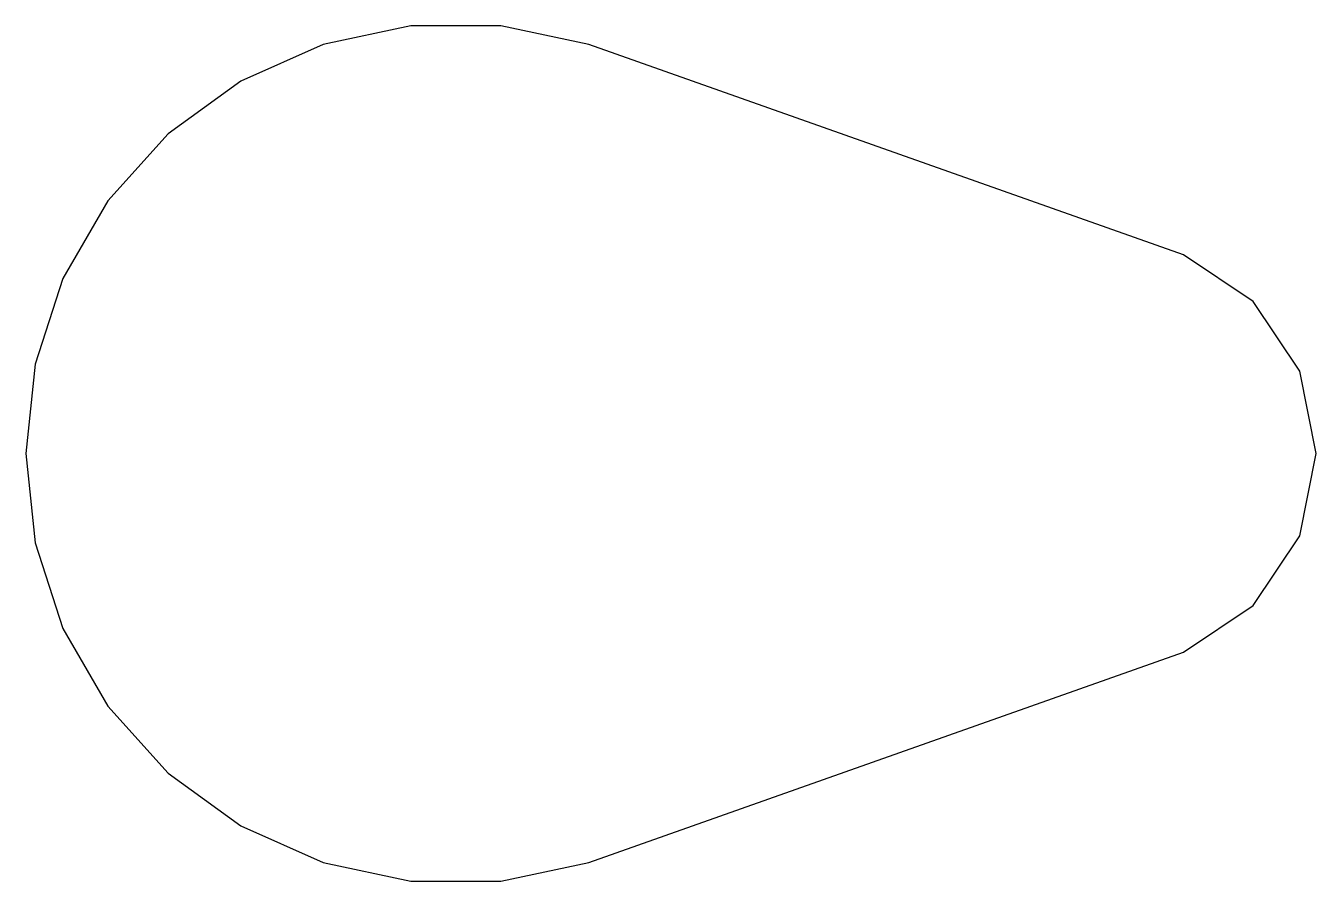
# Model space of a CAD drawing. Header units: metres. Extents: x -10 to 20, y -9.9 to 9.9.
import ezdxf

# ---------------------------------------------------------------- set-up
doc = ezdxf.new("R2010")
doc.units = ezdxf.units.M

msp = doc.modelspace()

# ---------------------------------------------------------------- linework, layer by layer
for p, q in [((-1.04528, 9.94522), (-3.09017, 9.51057)), ((1.04528, 9.94522), (-1.04528, 9.94522)), ((3.09017, 9.51057), (1.04528, 9.94522)), ((-3.09017, 9.51057), (-5, 8.66025)), ((16.9134, 4.6194), (3.09017, 9.51057)), ((-5, 8.66025), (-6.69131, 7.43145)), ((-6.69131, 7.43145), (-8.09017, 5.87785)), ((-8.09017, 5.87785), (-9.13545, 4.06737)), ((18.5355, 3.53553), (16.9134, 4.6194)), ((-9.13545, 4.06737), (-9.78148, 2.07912)), ((19.6194, 1.91342), (18.5355, 3.53553)), ((-9.78148, 2.07912), (-10, 0)), ((20, 0), (19.6194, 1.91342)), ((-10, 0), (-9.78148, -2.07912)), ((19.6194, -1.91342), (20, 0)), ((-9.78148, -2.07912), (-9.13545, -4.06737)), ((18.5355, -3.53553), (19.6194, -1.91342)), ((16.9134, -4.6194), (18.5355, -3.53553)), ((-9.13545, -4.06737), (-8.09017, -5.87785)), ((3.09017, -9.51057), (16.9134, -4.6194)), ((-8.09017, -5.87785), (-6.69131, -7.43145)), ((-6.69131, -7.43145), (-5, -8.66025)), ((-5, -8.66025), (-3.09017, -9.51057)), ((-3.09017, -9.51057), (-1.04528, -9.94522)), ((1.04528, -9.94522), (3.09017, -9.51057)), ((-1.04528, -9.94522), (1.04528, -9.94522))]:
    msp.add_line(p, q)

doc.saveas('drawing.dxf')
